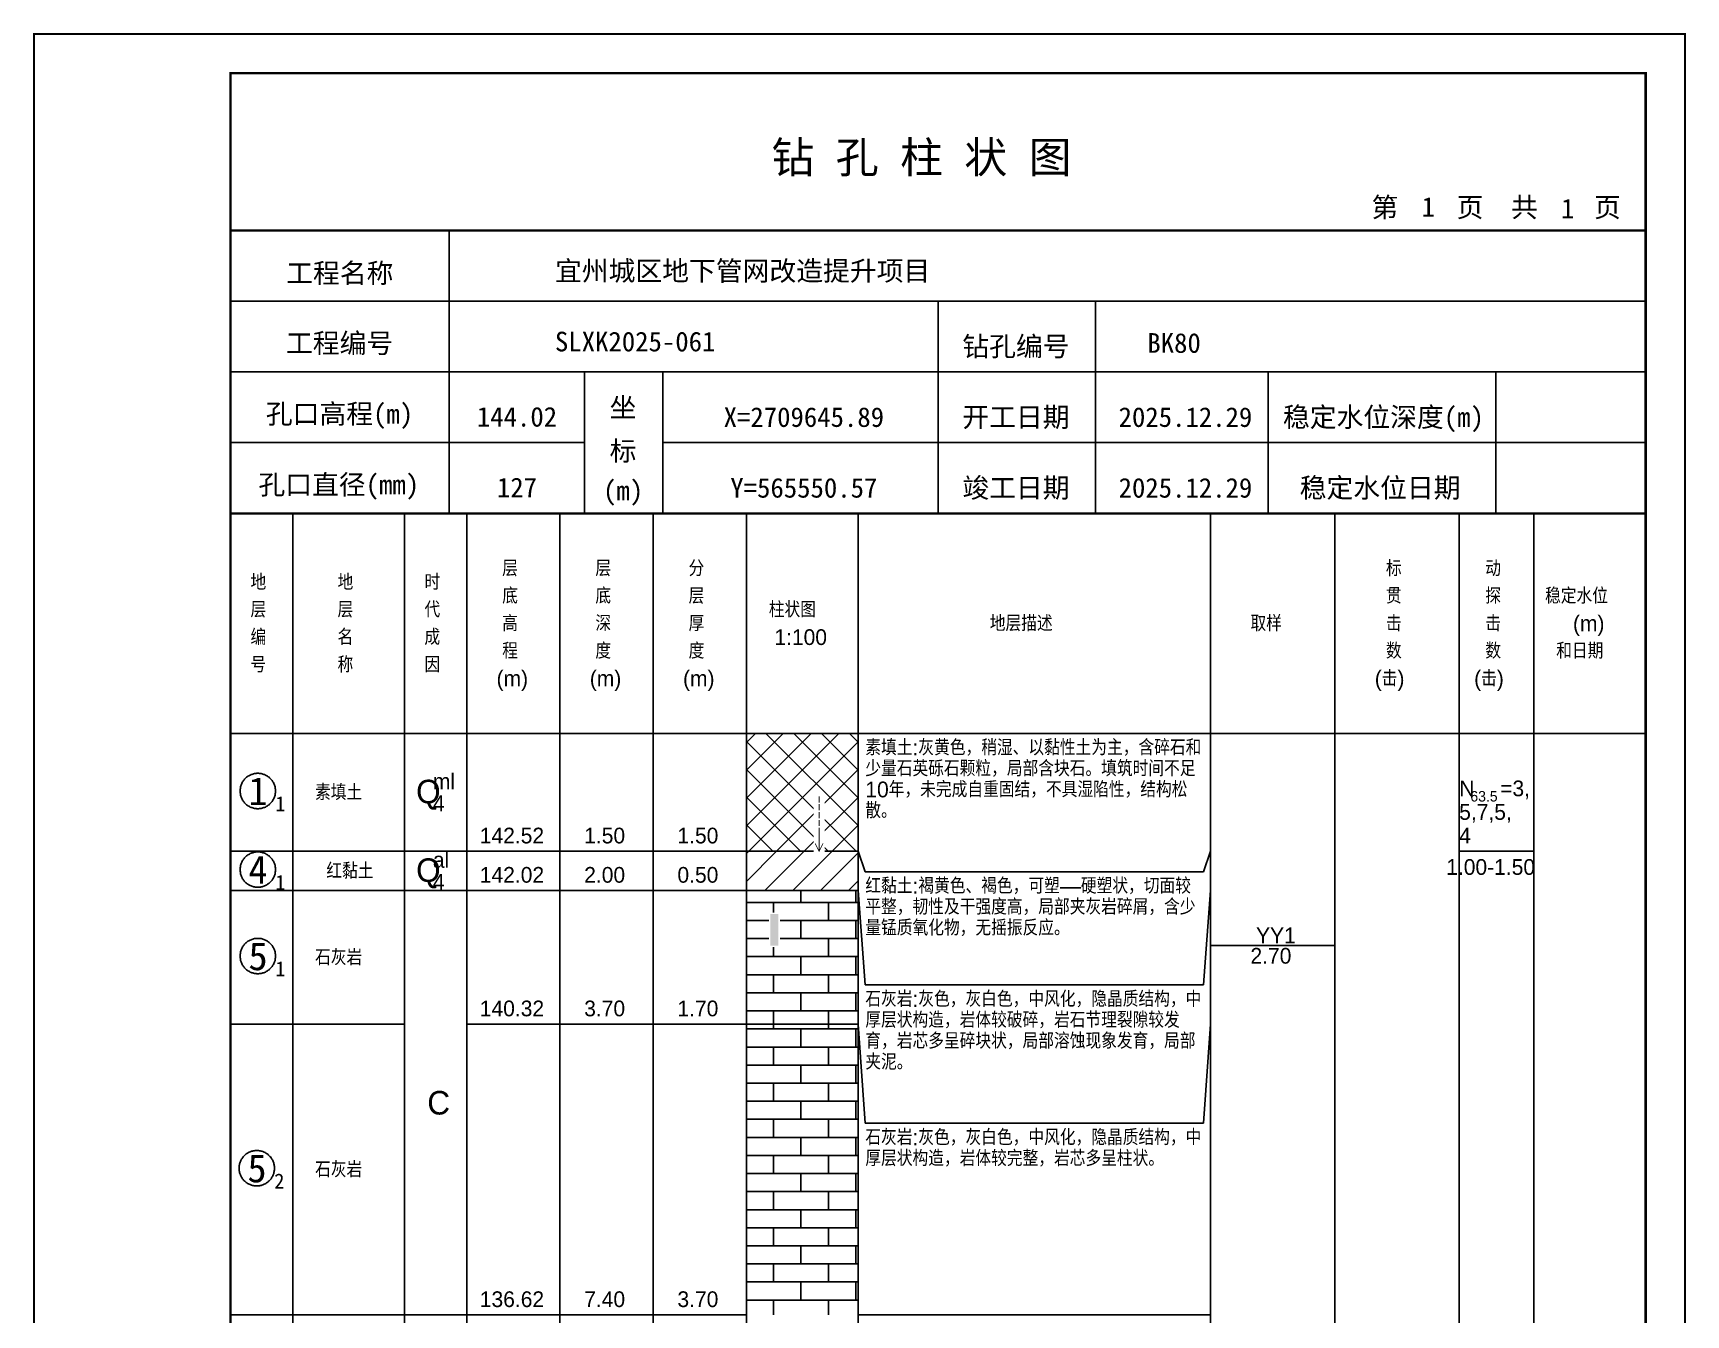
# Model space of a CAD drawing. Header units: millimetres. Extents: x 12489 to 89920, y 4630 to 4927.
# Drawn here: x 29869.3 to 30079.6, y 4763.7 to 4926.8 of the extents above; entities that cross this region are included whole.
import ezdxf
from ezdxf.enums import TextEntityAlignment as Align

# ---------------------------------------------------------------- set-up
doc = ezdxf.new("R2010")
doc.units = ezdxf.units.MM
doc.layers.add('ZZT_TC', color=7, linetype='Continuous')
doc.styles.add('成果图图块', font='', dxfattribs={"height": 2.5})
doc.styles.add('成果图模板', font='')
doc.styles.add('成果图模板标题', font='simhei.ttf')
doc.styles.add('成果图表体', font='Comfont.shx', dxfattribs={"height": 2, "bigfont": 'Hztxt12a.shx'})
doc.styles.get('成果图图块').set_extended_font_data('FangSong_GB2312')
doc.styles.get('成果图模板').set_extended_font_data('FangSong_GB2312')
pattern_1 = [(0, (0, 0), (0, 2.3), []), (90, (0, 0), (-3.5, 2.3), [2.3, -2.3])]

# ---------------------------------------------------------------- blocks, each defined once
blk = doc.blocks.new('DCBH-1-1-1100', base_point=(0.3, -0.11))
at = {"layer": 'ZZT_TC', "color": 7}
blk.add_polyline3d([(-0.19, 2.31, 0), (-0.3, 2.31, 0), (-0.41, 2.3, 0), (-0.52, 2.29, 0), (-0.63, 2.27, 0), (-0.73, 2.24, 0), (-0.84, 2.21, 0), (-0.95, 2.18, 0), (-1.05, 2.14, 0), (-1.15, 2.09, 0), (-1.25, 2.04, 0), (-1.35, 1.99, 0), (-1.44, 1.93, 0), (-1.53, 1.87, 0), (-1.62, 1.8, 0), (-1.7, 1.73, 0), (-1.78, 1.65, 0), (-1.86, 1.57, 0), (-1.93, 1.49, 0), (-2, 1.4, 0), (-2.06, 1.31, 0), (-2.12, 1.22, 0), (-2.17, 1.12, 0), (-2.22, 1.02, 0), (-2.27, 0.92, 0), (-2.31, 0.82, 0), (-2.34, 0.71, 0), (-2.37, 0.61, 0), (-2.4, 0.5, 0), (-2.41, 0.39, 0), (-2.43, 0.28, 0), (-2.44, 0.17, 0), (-2.44, 0.06, 0), (-2.44, -0.05, 0), (-2.43, -0.16, 0), (-2.41, -0.27, 0), (-2.4, -0.38, 0), (-2.37, -0.49, 0), (-2.34, -0.6, 0), (-2.31, -0.7, 0), (-2.27, -0.8, 0), (-2.22, -0.9, 0), (-2.17, -1, 0), (-2.12, -1.1, 0), (-2.06, -1.19, 0), (-2, -1.28, 0), (-1.93, -1.37, 0), (-1.86, -1.45, 0), (-1.78, -1.53, 0), (-1.7, -1.61, 0), (-1.62, -1.68, 0), (-1.53, -1.75, 0), (-1.44, -1.81, 0), (-1.35, -1.87, 0), (-1.25, -1.93, 0), (-1.15, -1.98, 0), (-1.05, -2.02, 0), (-0.95, -2.06, 0), (-0.84, -2.1, 0), (-0.73, -2.13, 0), (-0.63, -2.15, 0), (-0.52, -2.17, 0), (-0.41, -2.18, 0), (-0.3, -2.19, 0), (-0.19, -2.19, 0), (-0.08, -2.19, 0), (0.03, -2.18, 0), (0.14, -2.17, 0), (0.25, -2.15, 0), (0.36, -2.13, 0), (0.47, -2.1, 0), (0.57, -2.06, 0), (0.67, -2.02, 0), (0.77, -1.98, 0), (0.87, -1.93, 0), (0.97, -1.87, 0), (1.06, -1.81, 0), (1.15, -1.75, 0), (1.24, -1.68, 0), (1.32, -1.61, 0), (1.4, -1.53, 0), (1.48, -1.45, 0), (1.55, -1.37, 0), (1.62, -1.28, 0), (1.68, -1.19, 0), (1.74, -1.1, 0), (1.8, -1, 0), (1.85, -0.9, 0), (1.89, -0.8, 0), (1.93, -0.7, 0), (1.97, -0.6, 0), (2, -0.49, 0), (2.02, -0.38, 0), (2.04, -0.27, 0), (2.05, -0.16, 0), (2.06, -0.05, 0), (2.06, 0.06, 0), (2.06, 0.17, 0), (2.05, 0.28, 0), (2.04, 0.39, 0), (2.02, 0.5, 0), (2, 0.61, 0), (1.97, 0.71, 0), (1.93, 0.82, 0), (1.89, 0.92, 0), (1.85, 1.02, 0), (1.8, 1.12, 0), (1.74, 1.22, 0), (1.68, 1.31, 0), (1.62, 1.4, 0), (1.55, 1.49, 0), (1.48, 1.57, 0), (1.4, 1.65, 0), (1.32, 1.73, 0), (1.24, 1.8, 0), (1.15, 1.87, 0), (1.06, 1.93, 0), (0.97, 1.99, 0), (0.87, 2.04, 0), (0.77, 2.09, 0), (0.67, 2.14, 0), (0.57, 2.18, 0), (0.47, 2.21, 0), (0.36, 2.24, 0), (0.25, 2.27, 0), (0.14, 2.29, 0), (0.03, 2.3, 0), (-0.08, 2.31, 0), (-0.19, 2.31, 0)], dxfattribs=at)
at = {"style": '成果图图块'}
blk.add_text('1', height=3.57, dxfattribs=at).set_placement((-0.16, -1.74), align=Align.CENTER)
blk.add_text('1', height=1.91, dxfattribs=at).set_placement((2.03, -2.53))
blk = doc.blocks.new('DCBH-1-1-1101', base_point=(0.3, -0.11))
at = {"layer": 'ZZT_TC', "color": 7}
blk.add_polyline3d([(-0.19, 2.31, 0), (-0.3, 2.31, 0), (-0.41, 2.3, 0), (-0.52, 2.29, 0), (-0.63, 2.27, 0), (-0.73, 2.24, 0), (-0.84, 2.21, 0), (-0.95, 2.18, 0), (-1.05, 2.14, 0), (-1.15, 2.09, 0), (-1.25, 2.04, 0), (-1.35, 1.99, 0), (-1.44, 1.93, 0), (-1.53, 1.87, 0), (-1.62, 1.8, 0), (-1.7, 1.73, 0), (-1.78, 1.65, 0), (-1.86, 1.57, 0), (-1.93, 1.49, 0), (-2, 1.4, 0), (-2.06, 1.31, 0), (-2.12, 1.22, 0), (-2.17, 1.12, 0), (-2.22, 1.02, 0), (-2.27, 0.92, 0), (-2.31, 0.82, 0), (-2.34, 0.71, 0), (-2.37, 0.61, 0), (-2.4, 0.5, 0), (-2.41, 0.39, 0), (-2.43, 0.28, 0), (-2.44, 0.17, 0), (-2.44, 0.06, 0), (-2.44, -0.05, 0), (-2.43, -0.16, 0), (-2.41, -0.27, 0), (-2.4, -0.38, 0), (-2.37, -0.49, 0), (-2.34, -0.6, 0), (-2.31, -0.7, 0), (-2.27, -0.8, 0), (-2.22, -0.9, 0), (-2.17, -1, 0), (-2.12, -1.1, 0), (-2.06, -1.19, 0), (-2, -1.28, 0), (-1.93, -1.37, 0), (-1.86, -1.45, 0), (-1.78, -1.53, 0), (-1.7, -1.61, 0), (-1.62, -1.68, 0), (-1.53, -1.75, 0), (-1.44, -1.81, 0), (-1.35, -1.87, 0), (-1.25, -1.93, 0), (-1.15, -1.98, 0), (-1.05, -2.02, 0), (-0.95, -2.06, 0), (-0.84, -2.1, 0), (-0.73, -2.13, 0), (-0.63, -2.15, 0), (-0.52, -2.17, 0), (-0.41, -2.18, 0), (-0.3, -2.19, 0), (-0.19, -2.19, 0), (-0.08, -2.19, 0), (0.03, -2.18, 0), (0.14, -2.17, 0), (0.25, -2.15, 0), (0.36, -2.13, 0), (0.47, -2.1, 0), (0.57, -2.06, 0), (0.67, -2.02, 0), (0.77, -1.98, 0), (0.87, -1.93, 0), (0.97, -1.87, 0), (1.06, -1.81, 0), (1.15, -1.75, 0), (1.24, -1.68, 0), (1.32, -1.61, 0), (1.4, -1.53, 0), (1.48, -1.45, 0), (1.55, -1.37, 0), (1.62, -1.28, 0), (1.68, -1.19, 0), (1.74, -1.1, 0), (1.8, -1, 0), (1.85, -0.9, 0), (1.89, -0.8, 0), (1.93, -0.7, 0), (1.97, -0.6, 0), (2, -0.49, 0), (2.02, -0.38, 0), (2.04, -0.27, 0), (2.05, -0.16, 0), (2.06, -0.05, 0), (2.06, 0.06, 0), (2.06, 0.17, 0), (2.05, 0.28, 0), (2.04, 0.39, 0), (2.02, 0.5, 0), (2, 0.61, 0), (1.97, 0.71, 0), (1.93, 0.82, 0), (1.89, 0.92, 0), (1.85, 1.02, 0), (1.8, 1.12, 0), (1.74, 1.22, 0), (1.68, 1.31, 0), (1.62, 1.4, 0), (1.55, 1.49, 0), (1.48, 1.57, 0), (1.4, 1.65, 0), (1.32, 1.73, 0), (1.24, 1.8, 0), (1.15, 1.87, 0), (1.06, 1.93, 0), (0.97, 1.99, 0), (0.87, 2.04, 0), (0.77, 2.09, 0), (0.67, 2.14, 0), (0.57, 2.18, 0), (0.47, 2.21, 0), (0.36, 2.24, 0), (0.25, 2.27, 0), (0.14, 2.29, 0), (0.03, 2.3, 0), (-0.08, 2.31, 0), (-0.19, 2.31, 0)], dxfattribs=at)
at = {"style": '成果图图块'}
blk.add_text('4', height=3.57, dxfattribs=at).set_placement((-0.16, -1.74), align=Align.CENTER)
blk.add_text('1', height=1.91, dxfattribs=at).set_placement((2.03, -2.53))
blk = doc.blocks.new('DCBH-1-1-1102', base_point=(0.3, -0.11))
at = {"layer": 'ZZT_TC', "color": 7}
blk.add_polyline3d([(-0.19, 2.31, 0), (-0.3, 2.31, 0), (-0.41, 2.3, 0), (-0.52, 2.29, 0), (-0.63, 2.27, 0), (-0.73, 2.24, 0), (-0.84, 2.21, 0), (-0.95, 2.18, 0), (-1.05, 2.14, 0), (-1.15, 2.09, 0), (-1.25, 2.04, 0), (-1.35, 1.99, 0), (-1.44, 1.93, 0), (-1.53, 1.87, 0), (-1.62, 1.8, 0), (-1.7, 1.73, 0), (-1.78, 1.65, 0), (-1.86, 1.57, 0), (-1.93, 1.49, 0), (-2, 1.4, 0), (-2.06, 1.31, 0), (-2.12, 1.22, 0), (-2.17, 1.12, 0), (-2.22, 1.02, 0), (-2.27, 0.92, 0), (-2.31, 0.82, 0), (-2.34, 0.71, 0), (-2.37, 0.61, 0), (-2.4, 0.5, 0), (-2.41, 0.39, 0), (-2.43, 0.28, 0), (-2.44, 0.17, 0), (-2.44, 0.06, 0), (-2.44, -0.05, 0), (-2.43, -0.16, 0), (-2.41, -0.27, 0), (-2.4, -0.38, 0), (-2.37, -0.49, 0), (-2.34, -0.6, 0), (-2.31, -0.7, 0), (-2.27, -0.8, 0), (-2.22, -0.9, 0), (-2.17, -1, 0), (-2.12, -1.1, 0), (-2.06, -1.19, 0), (-2, -1.28, 0), (-1.93, -1.37, 0), (-1.86, -1.45, 0), (-1.78, -1.53, 0), (-1.7, -1.61, 0), (-1.62, -1.68, 0), (-1.53, -1.75, 0), (-1.44, -1.81, 0), (-1.35, -1.87, 0), (-1.25, -1.93, 0), (-1.15, -1.98, 0), (-1.05, -2.02, 0), (-0.95, -2.06, 0), (-0.84, -2.1, 0), (-0.73, -2.13, 0), (-0.63, -2.15, 0), (-0.52, -2.17, 0), (-0.41, -2.18, 0), (-0.3, -2.19, 0), (-0.19, -2.19, 0), (-0.08, -2.19, 0), (0.03, -2.18, 0), (0.14, -2.17, 0), (0.25, -2.15, 0), (0.36, -2.13, 0), (0.47, -2.1, 0), (0.57, -2.06, 0), (0.67, -2.02, 0), (0.77, -1.98, 0), (0.87, -1.93, 0), (0.97, -1.87, 0), (1.06, -1.81, 0), (1.15, -1.75, 0), (1.24, -1.68, 0), (1.32, -1.61, 0), (1.4, -1.53, 0), (1.48, -1.45, 0), (1.55, -1.37, 0), (1.62, -1.28, 0), (1.68, -1.19, 0), (1.74, -1.1, 0), (1.8, -1, 0), (1.85, -0.9, 0), (1.89, -0.8, 0), (1.93, -0.7, 0), (1.97, -0.6, 0), (2, -0.49, 0), (2.02, -0.38, 0), (2.04, -0.27, 0), (2.05, -0.16, 0), (2.06, -0.05, 0), (2.06, 0.06, 0), (2.06, 0.17, 0), (2.05, 0.28, 0), (2.04, 0.39, 0), (2.02, 0.5, 0), (2, 0.61, 0), (1.97, 0.71, 0), (1.93, 0.82, 0), (1.89, 0.92, 0), (1.85, 1.02, 0), (1.8, 1.12, 0), (1.74, 1.22, 0), (1.68, 1.31, 0), (1.62, 1.4, 0), (1.55, 1.49, 0), (1.48, 1.57, 0), (1.4, 1.65, 0), (1.32, 1.73, 0), (1.24, 1.8, 0), (1.15, 1.87, 0), (1.06, 1.93, 0), (0.97, 1.99, 0), (0.87, 2.04, 0), (0.77, 2.09, 0), (0.67, 2.14, 0), (0.57, 2.18, 0), (0.47, 2.21, 0), (0.36, 2.24, 0), (0.25, 2.27, 0), (0.14, 2.29, 0), (0.03, 2.3, 0), (-0.08, 2.31, 0), (-0.19, 2.31, 0)], dxfattribs=at)
at = {"style": '成果图图块'}
blk.add_text('5', height=3.57, dxfattribs=at).set_placement((-0.16, -1.74), align=Align.CENTER)
blk.add_text('1', height=1.91, dxfattribs=at).set_placement((2.03, -2.53))
blk = doc.blocks.new('DCBH-1-1-1103', base_point=(0.43, -0.11))
at = {"layer": 'ZZT_TC', "color": 7}
blk.add_polyline3d([(-0.19, 2.31, 0), (-0.3, 2.31, 0), (-0.41, 2.3, 0), (-0.52, 2.29, 0), (-0.63, 2.27, 0), (-0.73, 2.24, 0), (-0.84, 2.21, 0), (-0.95, 2.18, 0), (-1.05, 2.14, 0), (-1.15, 2.09, 0), (-1.25, 2.04, 0), (-1.35, 1.99, 0), (-1.44, 1.93, 0), (-1.53, 1.87, 0), (-1.62, 1.8, 0), (-1.7, 1.73, 0), (-1.78, 1.65, 0), (-1.86, 1.57, 0), (-1.93, 1.49, 0), (-2, 1.4, 0), (-2.06, 1.31, 0), (-2.12, 1.22, 0), (-2.17, 1.12, 0), (-2.22, 1.02, 0), (-2.27, 0.92, 0), (-2.31, 0.82, 0), (-2.34, 0.71, 0), (-2.37, 0.61, 0), (-2.4, 0.5, 0), (-2.41, 0.39, 0), (-2.43, 0.28, 0), (-2.44, 0.17, 0), (-2.44, 0.06, 0), (-2.44, -0.05, 0), (-2.43, -0.16, 0), (-2.41, -0.27, 0), (-2.4, -0.38, 0), (-2.37, -0.49, 0), (-2.34, -0.6, 0), (-2.31, -0.7, 0), (-2.27, -0.8, 0), (-2.22, -0.9, 0), (-2.17, -1, 0), (-2.12, -1.1, 0), (-2.06, -1.19, 0), (-2, -1.28, 0), (-1.93, -1.37, 0), (-1.86, -1.45, 0), (-1.78, -1.53, 0), (-1.7, -1.61, 0), (-1.62, -1.68, 0), (-1.53, -1.75, 0), (-1.44, -1.81, 0), (-1.35, -1.87, 0), (-1.25, -1.93, 0), (-1.15, -1.98, 0), (-1.05, -2.02, 0), (-0.95, -2.06, 0), (-0.84, -2.1, 0), (-0.73, -2.13, 0), (-0.63, -2.15, 0), (-0.52, -2.17, 0), (-0.41, -2.18, 0), (-0.3, -2.19, 0), (-0.19, -2.19, 0), (-0.08, -2.19, 0), (0.03, -2.18, 0), (0.14, -2.17, 0), (0.25, -2.15, 0), (0.36, -2.13, 0), (0.47, -2.1, 0), (0.57, -2.06, 0), (0.67, -2.02, 0), (0.77, -1.98, 0), (0.87, -1.93, 0), (0.97, -1.87, 0), (1.06, -1.81, 0), (1.15, -1.75, 0), (1.24, -1.68, 0), (1.32, -1.61, 0), (1.4, -1.53, 0), (1.48, -1.45, 0), (1.55, -1.37, 0), (1.62, -1.28, 0), (1.68, -1.19, 0), (1.74, -1.1, 0), (1.8, -1, 0), (1.85, -0.9, 0), (1.89, -0.8, 0), (1.93, -0.7, 0), (1.97, -0.6, 0), (2, -0.49, 0), (2.02, -0.38, 0), (2.04, -0.27, 0), (2.05, -0.16, 0), (2.06, -0.05, 0), (2.06, 0.06, 0), (2.06, 0.17, 0), (2.05, 0.28, 0), (2.04, 0.39, 0), (2.02, 0.5, 0), (2, 0.61, 0), (1.97, 0.71, 0), (1.93, 0.82, 0), (1.89, 0.92, 0), (1.85, 1.02, 0), (1.8, 1.12, 0), (1.74, 1.22, 0), (1.68, 1.31, 0), (1.62, 1.4, 0), (1.55, 1.49, 0), (1.48, 1.57, 0), (1.4, 1.65, 0), (1.32, 1.73, 0), (1.24, 1.8, 0), (1.15, 1.87, 0), (1.06, 1.93, 0), (0.97, 1.99, 0), (0.87, 2.04, 0), (0.77, 2.09, 0), (0.67, 2.14, 0), (0.57, 2.18, 0), (0.47, 2.21, 0), (0.36, 2.24, 0), (0.25, 2.27, 0), (0.14, 2.29, 0), (0.03, 2.3, 0), (-0.08, 2.31, 0), (-0.19, 2.31, 0)], dxfattribs=at)
at = {"style": '成果图图块'}
blk.add_text('5', height=3.57, dxfattribs=at).set_placement((-0.16, -1.74), align=Align.CENTER)
blk.add_text('2', height=1.91, dxfattribs=at).set_placement((2.03, -2.53))
blk = doc.blocks.new('gkqy3.dwg', base_point=(0, -2))
blk.add_wipeout([(-0.7, -2.2), (0.7, -2.2), (0.7, 2.2), (-0.7, 2.2)])
at = {"color": 7}
blk.add_solid([(-0.5, -2), (0.5, -2), (-0.5, 2), (0.5, 2)], dxfattribs=at)
blk = doc.blocks.new('zztGLdt.dwg', base_point=(0.5, 0))
blk.add_wipeout([(-0.2, -0.2), (1.2, -0.2), (1.2, 3.2), (-0.2, 3.2)])
at = {"color": 7, "const_width": 0.1}
for points in [[(0.5, 3), (0.5, 0)], [(0, 1), (0.5, 0), (1, 1)]]:
    blk.add_lwpolyline(points, dxfattribs=at)
blk = doc.blocks.new('钻孔柱状图路桥昇龙制图梁世成校核莫家里.dwg80', base_point=(25, 236))
for p, q in [((52.82, 236), (52.82, 272)), ((25, 263), (205, 263)), ((115, 236), (115, 263)), ((135, 236), (135, 263)), ((25, 254), (205, 254)), ((70, 236), (70, 254)), ((80, 236), (80, 254)), ((157, 236), (157, 254)), ((185.95, 236), (185.95, 254)), ((25, 245), (70, 245)), ((80, 245), (205, 245))]:
    blk.add_line(p, q)
for points, const_width in [([(0, 0), (210, 0), (210, 297), (0, 297)], 0.25), ([(25, 5), (205, 5), (205, 292), (25, 292)], 0.3)]:
    blk.add_lwpolyline(points, close=True, dxfattribs=dict(const_width=const_width))
at = {"const_width": 0.3}
for points in [[(25, 272), (205, 272)], [(25, 236), (205, 236)]]:
    blk.add_lwpolyline(points, dxfattribs=at)
for s, height, style, p in [('钻 孔 柱 状 图', 4, '成果图模板标题', (93.8, 279.31)), ('第', 2.5, '成果图模板', (170.12, 273.7)), ('页', 2.5, '成果图模板', (180.96, 273.7)), ('共', 2.5, '成果图模板', (187.88, 273.7)), ('页', 2.5, '成果图模板', (198.44, 273.7)), ('工程名称', 2.5, '成果图模板', (32.07, 265.32)), ('宜州城区地下管网改造提升项目', 2.5, '成果图模板', (66.26, 265.61)), ('工程编号', 2.5, '成果图模板', (32.05, 256.41)), ('SLXK2025-061', 2.5, '成果图模板', (66.26, 256.61)), ('钻孔编号', 2.5, '成果图模板', (118.08, 256)), ('BK80', 2.5, '成果图模板', (141.61, 256.43)), ('孔口高程(m)', 2.5, '成果图模板', (29.48, 247.41)), ('坐', 2.5, '成果图模板', (73.21, 248.24)), ('开工日期', 2.5, '成果图模板', (118.08, 247)), ('稳定水位深度(m)', 2.5, '成果图模板', (158.86, 247)), ('标', 2.5, '成果图模板', (73.21, 242.7)), ('孔口直径(mm)', 2.5, '成果图模板', (28.54, 238.41)), ('(m) ', 2.5, '成果图模板', (72.38, 237.65)), ('竣工日期', 2.5, '成果图模板', (118.08, 238)), ('稳定水位日期', 2.5, '成果图模板', (160.99, 238))]:
    blk.add_text(s, height=height, dxfattribs=dict(style=style)).set_placement(p)
at = {"style": '成果图模板'}
for s, p in [('1', (177.35, 273.74)), ('1', (195.08, 273.53)), ('144.02', (61.43, 247.04)), ('X=2709645.89', (97.92, 247)), ('2025.12.29', (146.46, 247)), ('127', (61.43, 238.04)), ('Y=565550.57', (97.92, 238)), ('2025.12.29', (146.46, 238))]:
    blk.add_text(s, height=2.5, dxfattribs=at).set_placement(p, align=Align.CENTER)

msp = doc.modelspace()

# ---------------------------------------------------------------- hatches: boundary and pattern name
at = {"linetype": 'Continuous'}
h = msp.add_hatch(dxfattribs=at)
h.set_pattern_fill('GKSTT', scale=0.5, style=0, pattern_type=2)
h.set_pattern_definition([(45, (0, 0), (-1.76776695, 1.76776695), []), (135, (0, 0), (-1.76776695, -1.76776695), [])])
h.paths.add_polyline_path([(29960.06, 4822.71), (29974.29, 4822.71), (29974.29, 4837.71), (29960.06, 4837.71)])
h = msp.add_hatch(dxfattribs=at)
h.set_pattern_fill('GKNXT', scale=0.5, style=0, pattern_type=2)
h.set_pattern_definition([(45, (0, 0), (-1.76776695, 1.76776695), [])])
h.paths.add_polyline_path([(29960.06, 4817.71), (29974.29, 4817.71), (29974.29, 4822.71), (29960.06, 4822.71)])
h = msp.add_hatch(dxfattribs=at)
h.set_pattern_fill('GKSHY', scale=0.5, style=0, pattern_type=2)
h.set_pattern_definition(pattern_1)
h.paths.add_polyline_path([(29960.06, 4800.71), (29974.29, 4800.71), (29974.29, 4817.71), (29960.06, 4817.71)])
h = msp.add_hatch(dxfattribs=at)
h.set_pattern_fill('GKSHY', scale=0.5, style=0, pattern_type=2)
h.set_pattern_definition(pattern_1)
h.paths.add_polyline_path([(29960.06, 4763.71), (29974.29, 4763.71), (29974.29, 4800.71), (29960.06, 4800.71)])

# ---------------------------------------------------------------- linework, layer by layer
at = {"color": 0}
for p, q in [((29894.45, 4837.71), (29902.35, 4837.71)), ((29894.45, 4822.71), (29894.45, 4837.71)), ((29902.35, 4822.71), (29902.35, 4837.71)), ((29894.45, 4822.71), (29902.35, 4822.71)), ((29894.45, 4822.71), (29902.35, 4822.71)), ((29894.45, 4817.71), (29894.45, 4822.71)), ((29902.35, 4817.71), (29902.35, 4822.71)), ((29894.45, 4817.71), (29902.35, 4817.71)), ((29894.45, 4817.71), (29902.35, 4817.71)), ((29894.45, 4800.71), (29894.45, 4817.71)), ((29902.35, 4800.71), (29902.35, 4817.71)), ((29894.45, 4800.71), (29902.35, 4800.71)), ((29894.45, 4800.71), (29902.35, 4800.71)), ((29894.45, 4763.71), (29894.45, 4800.71)), ((29902.35, 4763.71), (29902.35, 4800.71)), ((29894.45, 4763.71), (29902.35, 4763.71))]:
    msp.add_line(p, q, dxfattribs=at)
for points in [[(29894.45, 4865.71), (29902.35, 4865.71)], [(29894.45, 4837.71), (29894.45, 4865.71)], [(29902.35, 4837.71), (29902.35, 4865.71)], [(29902.35, 4865.71), (29916.58, 4865.71)], [(29902.35, 4837.71), (29902.35, 4865.71)], [(29916.58, 4837.71), (29916.58, 4865.71)], [(29916.58, 4865.71), (29924.49, 4865.71)], [(29916.58, 4837.71), (29916.58, 4865.71)], [(29924.49, 4837.71), (29924.49, 4865.71)], [(29924.49, 4865.71), (29936.35, 4865.71)], [(29924.49, 4837.71), (29924.49, 4865.71)], [(29936.35, 4837.71), (29936.35, 4865.71)], [(29936.35, 4865.71), (29948.2, 4865.71)], [(29936.35, 4837.71), (29936.35, 4865.71)], [(29948.2, 4837.71), (29948.2, 4865.71)], [(29948.2, 4865.71), (29960.06, 4865.71)], [(29948.2, 4837.71), (29948.2, 4865.71)], [(29960.06, 4837.71), (29960.06, 4865.71)], [(29960.06, 4865.71), (29974.29, 4865.71)], [(29960.06, 4837.71), (29960.06, 4865.71)], [(29974.29, 4837.71), (29974.29, 4865.71)], [(29974.29, 4865.71), (30019.11, 4865.71)], [(29974.29, 4837.71), (29974.29, 4865.71)], [(30019.11, 4837.71), (30019.11, 4865.71)], [(30019.11, 4865.71), (30034.92, 4865.71)], [(30019.11, 4837.71), (30019.11, 4865.71)], [(30034.92, 4837.71), (30034.92, 4865.71)], [(30034.92, 4865.71), (30050.73, 4865.71)], [(30034.92, 4837.71), (30034.92, 4865.71)], [(30050.73, 4837.71), (30050.73, 4865.71)], [(30050.73, 4865.71), (30060.22, 4865.71)], [(30050.73, 4837.71), (30050.73, 4865.71)], [(30060.22, 4837.71), (30060.22, 4865.71)], [(30060.22, 4865.71), (30074.45, 4865.71)], [(30060.22, 4837.71), (30060.22, 4865.71)], [(30074.45, 4837.71), (30074.45, 4865.71)], [(29894.45, 4837.71), (29902.35, 4837.71)], [(29894.45, 4643.71), (29894.45, 4837.71)], [(29894.45, 4837.71), (29902.35, 4837.71)], [(29902.35, 4643.71), (29902.35, 4837.71)], [(29902.35, 4837.71), (29916.58, 4837.71)], [(29902.35, 4643.71), (29902.35, 4837.71)], [(29902.35, 4837.71), (29916.58, 4837.71)], [(29902.35, 4837.71), (29916.58, 4837.71)], [(29902.35, 4822.71), (29902.35, 4837.71)], [(29916.58, 4643.71), (29916.58, 4837.71)], [(29916.58, 4822.71), (29916.58, 4837.71)], [(29916.58, 4837.71), (29924.49, 4837.71)], [(29916.58, 4643.71), (29916.58, 4837.71)], [(29916.58, 4837.71), (29924.49, 4837.71)], [(29916.58, 4837.71), (29924.49, 4837.71)], [(29916.58, 4822.71), (29916.58, 4837.71)], [(29924.49, 4643.71), (29924.49, 4837.71)], [(29924.49, 4822.71), (29924.49, 4837.71)], [(29924.49, 4837.71), (29936.35, 4837.71)], [(29924.49, 4643.71), (29924.49, 4837.71)], [(29924.49, 4837.71), (29936.35, 4837.71)], [(29924.49, 4837.71), (29936.35, 4837.71)], [(29924.49, 4822.71), (29924.49, 4837.71)], [(29936.35, 4643.71), (29936.35, 4837.71)], [(29936.35, 4822.71), (29936.35, 4837.71)], [(29936.35, 4837.71), (29948.2, 4837.71)], [(29936.35, 4643.71), (29936.35, 4837.71)], [(29936.35, 4837.71), (29948.2, 4837.71)], [(29936.35, 4837.71), (29948.2, 4837.71)], [(29936.35, 4822.71), (29936.35, 4837.71)], [(29948.2, 4643.71), (29948.2, 4837.71)], [(29948.2, 4822.71), (29948.2, 4837.71)], [(29948.2, 4837.71), (29960.06, 4837.71)], [(29948.2, 4643.71), (29948.2, 4837.71)], [(29948.2, 4837.71), (29960.06, 4837.71)], [(29948.2, 4837.71), (29960.06, 4837.71)], [(29948.2, 4822.71), (29948.2, 4837.71)], [(29960.06, 4643.71), (29960.06, 4837.71)], [(29960.06, 4822.71), (29960.06, 4837.71)], [(29960.06, 4837.71), (29974.29, 4837.71)], [(29960.06, 4643.71), (29960.06, 4837.71)], [(29960.06, 4837.71), (29974.29, 4837.71)], [(29974.29, 4643.71), (29974.29, 4837.71)], [(29974.29, 4837.71), (30019.11, 4837.71)], [(29974.29, 4643.71), (29974.29, 4837.71)], [(29974.29, 4837.71), (30019.11, 4837.71)], [(29974.29, 4822.71), (29974.29, 4837.71)], [(30019.11, 4643.71), (30019.11, 4837.71)], [(30019.11, 4822.71), (30019.11, 4837.71)], [(30019.11, 4837.71), (30034.92, 4837.71)], [(30019.11, 4643.71), (30019.11, 4837.71)], [(30019.11, 4837.71), (30034.92, 4837.71)], [(30034.92, 4643.71), (30034.92, 4837.71)], [(30034.92, 4837.71), (30050.73, 4837.71)], [(30034.92, 4643.71), (30034.92, 4837.71)], [(30034.92, 4837.71), (30050.73, 4837.71)], [(30050.73, 4643.71), (30050.73, 4837.71)], [(30050.73, 4837.71), (30060.22, 4837.71)], [(30050.73, 4643.71), (30050.73, 4837.71)], [(30050.73, 4837.71), (30060.22, 4837.71)], [(30050.73, 4837.71), (30060.22, 4837.71)], [(30050.73, 4822.71), (30050.73, 4837.71)], [(30060.22, 4643.71), (30060.22, 4837.71)], [(30060.22, 4822.71), (30060.22, 4837.71)], [(30060.22, 4837.71), (30074.45, 4837.71)], [(30060.22, 4643.71), (30060.22, 4837.71)], [(30060.22, 4837.71), (30074.45, 4837.71)], [(30074.45, 4643.71), (30074.45, 4837.71)], [(29902.35, 4822.71), (29916.58, 4822.71)], [(29902.35, 4822.71), (29916.58, 4822.71)], [(29902.35, 4817.71), (29902.35, 4822.71)], [(29916.58, 4817.71), (29916.58, 4822.71)], [(29916.58, 4822.71), (29924.49, 4822.71)], [(29916.58, 4822.71), (29924.49, 4822.71)], [(29916.58, 4817.71), (29916.58, 4822.71)], [(29924.49, 4817.71), (29924.49, 4822.71)], [(29924.49, 4822.71), (29936.35, 4822.71)], [(29924.49, 4822.71), (29936.35, 4822.71)], [(29924.49, 4817.71), (29924.49, 4822.71)], [(29936.35, 4817.71), (29936.35, 4822.71)], [(29936.35, 4822.71), (29948.2, 4822.71)], [(29936.35, 4822.71), (29948.2, 4822.71)], [(29936.35, 4817.71), (29936.35, 4822.71)], [(29948.2, 4817.71), (29948.2, 4822.71)], [(29948.2, 4822.71), (29960.06, 4822.71)], [(29948.2, 4822.71), (29960.06, 4822.71)], [(29948.2, 4817.71), (29948.2, 4822.71)], [(29960.06, 4817.71), (29960.06, 4822.71)], [(29974.29, 4822.71), (29975.19, 4820.11)], [(29974.29, 4817.71), (29974.29, 4822.71)], [(30018.22, 4820.11), (30019.11, 4822.71)], [(30019.11, 4817.71), (30019.11, 4822.71)], [(30050.73, 4822.71), (30060.22, 4822.71)], [(29975.19, 4820.11), (30018.22, 4820.11)], [(29902.35, 4817.71), (29916.58, 4817.71)], [(29902.35, 4817.71), (29916.58, 4817.71)], [(29902.35, 4800.71), (29902.35, 4817.71)], [(29916.58, 4800.71), (29916.58, 4817.71)], [(29916.58, 4817.71), (29924.49, 4817.71)], [(29916.58, 4817.71), (29924.49, 4817.71)], [(29916.58, 4763.71), (29916.58, 4817.71)], [(29924.49, 4763.71), (29924.49, 4817.71)], [(29924.49, 4817.71), (29936.35, 4817.71)], [(29924.49, 4817.71), (29936.35, 4817.71)], [(29924.49, 4800.71), (29924.49, 4817.71)], [(29936.35, 4800.71), (29936.35, 4817.71)], [(29936.35, 4817.71), (29948.2, 4817.71)], [(29936.35, 4817.71), (29948.2, 4817.71)], [(29936.35, 4800.71), (29936.35, 4817.71)], [(29948.2, 4800.71), (29948.2, 4817.71)], [(29948.2, 4817.71), (29960.06, 4817.71)], [(29948.2, 4817.71), (29960.06, 4817.71)], [(29948.2, 4800.71), (29948.2, 4817.71)], [(29960.06, 4800.71), (29960.06, 4817.71)], [(29974.29, 4817.71), (29975.19, 4805.71)], [(29974.29, 4800.71), (29974.29, 4817.71)], [(30018.22, 4805.71), (30019.11, 4817.71)], [(30019.11, 4800.71), (30019.11, 4817.71)], [(30019.11, 4810.71), (30034.92, 4810.71)], [(29975.19, 4805.71), (30018.22, 4805.71)], [(29902.35, 4800.71), (29916.58, 4800.71)], [(29902.35, 4800.71), (29916.58, 4800.71)], [(29902.35, 4763.71), (29902.35, 4800.71)], [(29916.58, 4763.71), (29916.58, 4800.71)], [(29924.49, 4800.71), (29936.35, 4800.71)], [(29924.49, 4800.71), (29936.35, 4800.71)], [(29924.49, 4763.71), (29924.49, 4800.71)], [(29936.35, 4763.71), (29936.35, 4800.71)], [(29936.35, 4800.71), (29948.2, 4800.71)], [(29936.35, 4800.71), (29948.2, 4800.71)], [(29936.35, 4763.71), (29936.35, 4800.71)], [(29948.2, 4763.71), (29948.2, 4800.71)], [(29948.2, 4800.71), (29960.06, 4800.71)], [(29948.2, 4800.71), (29960.06, 4800.71)], [(29948.2, 4763.71), (29948.2, 4800.71)], [(29960.06, 4763.71), (29960.06, 4800.71)], [(29974.29, 4800.71), (29975.19, 4788.11)], [(29974.29, 4763.71), (29974.29, 4800.71)], [(30018.22, 4788.11), (30019.11, 4800.71)], [(30019.11, 4763.71), (30019.11, 4800.71)], [(29975.19, 4788.11), (30018.22, 4788.11)], [(29902.35, 4763.71), (29916.58, 4763.71)], [(29916.58, 4763.71), (29924.49, 4763.71)], [(29924.49, 4763.71), (29936.35, 4763.71)], [(29936.35, 4763.71), (29948.2, 4763.71)], [(29948.2, 4763.71), (29960.06, 4763.71)], [(29974.29, 4763.71), (30019.11, 4763.71)]]:
    msp.add_lwpolyline(points, dxfattribs=at)
at = {"color": 7, "flags": 128}
for points in [[(29960.06, 4822.71), (29974.29, 4822.71)], [(29960.06, 4817.71), (29974.29, 4817.71)], [(29960.06, 4800.71), (29974.29, 4800.71)]]:
    msp.add_lwpolyline(points, dxfattribs=at)

# ---------------------------------------------------------------- block references
for name, p in [('DCBH-1-1-1100', (29898.4, 4830.21)), ('DCBH-1-1-1101', (29898.4, 4820.21)), ('DCBH-1-1-1102', (29898.4, 4809.21)), ('DCBH-1-1-1103', (29898.4, 4782.21))]:
    msp.add_blockref(name, p)

# ---------------------------------------------------------------- texts
at = {"color": 0, "style": '成果图表体'}
for s, height, p in [('层', 2, (29929, 4857.71)), ('层', 2, (29940.85, 4857.71)), ('分', 2, (29952.71, 4857.71)), ('标', 2, (30041.41, 4857.71)), ('动', 2, (30054.05, 4857.71)), ('地', 2, (29896.98, 4855.96)), ('地', 2, (29908.05, 4855.96)), ('时', 2, (29919.11, 4855.96)), ('底', 2, (29929, 4854.21)), ('底', 2, (29940.85, 4854.21)), ('层', 2, (29952.71, 4854.21)), ('贯', 2, (30041.41, 4854.21)), ('探', 2, (30054.05, 4854.21)), ('稳定水位', 2, (30061.65, 4854.21)), ('层', 2, (29896.98, 4852.46)), ('层', 2, (29908.05, 4852.46)), ('代', 2, (29919.11, 4852.46)), ('高', 2, (29929, 4850.71)), ('深', 2, (29940.85, 4850.71)), ('厚', 2, (29952.71, 4850.71)), ('柱状图', 2, (29962.91, 4852.46)), ('地层描述', 2, (29991.02, 4850.71)), ('取样', 2, (30024.18, 4850.71)), ('击', 2, (30041.41, 4850.71)), ('击', 2, (30054.05, 4850.71)), ('(m)', 2, (30065.2, 4850.71)), ('编', 2, (29896.98, 4848.96)), ('名', 2, (29908.05, 4848.96)), ('成', 2, (29919.11, 4848.96)), ('1:100', 2, (29963.62, 4848.96)), ('程', 2, (29929, 4847.21)), ('度', 2, (29940.85, 4847.21)), ('度', 2, (29952.71, 4847.21)), ('数', 2, (30041.41, 4847.21)), ('数', 2, (30054.05, 4847.21)), ('和日期', 2, (30063.07, 4847.21)), ('号', 2, (29896.98, 4845.46)), ('称', 2, (29908.05, 4845.46)), ('因', 2, (29919.11, 4845.46)), ('(m)', 2, (29928.28, 4843.71)), ('(m)', 2, (29940.14, 4843.71)), ('(m)', 2, (29952, 4843.71)), ('(击)', 2, (30039.99, 4843.71)), ('(击)', 2, (30052.63, 4843.71)), ('Q', 3, (29918.05, 4828.81)), ('ml', 2, (29920.18, 4830.61)), ('N', 2, (30050.73, 4829.71)), ('=3,', 2, (30055.94, 4829.71)), ('素填土', 2, (29905.2, 4829.21)), ('4', 2, (29920.18, 4827.81)), ('63.5', 1.333, (30052.15, 4829.04)), ('5,7,5,', 2, (30050.73, 4826.71)), ('142.52', 2, (29926.15, 4823.71)), ('1.50', 2, (29939.43, 4823.71)), ('1.50', 2, (29951.29, 4823.71)), ('4', 2, (30050.73, 4823.71)), ('红黏土', 2, (29906.63, 4819.21)), ('Q', 3, (29918.05, 4818.81)), ('al', 2, (29920.18, 4820.61)), ('1.00-1.50', 2, (30049.08, 4819.71)), ('4', 2, (29920.18, 4817.81)), ('142.02', 2, (29926.15, 4818.71)), ('2.00', 2, (29939.43, 4818.71)), ('0.50', 2, (29951.29, 4818.71)), ('YY1', 2, (30024.89, 4811.01)), ('石灰岩', 2, (29905.2, 4808.21)), ('2.70', 2, (30024.18, 4808.41)), ('140.32', 2, (29926.15, 4801.71)), ('3.70', 2, (29939.43, 4801.71)), ('1.70', 2, (29951.29, 4801.71)), ('C', 3, (29919.47, 4789.21)), ('石灰岩', 2, (29905.2, 4781.21)), ('136.62', 2, (29926.15, 4764.71)), ('7.40', 2, (29939.43, 4764.71)), ('3.70', 2, (29951.29, 4764.71))]:
    msp.add_text(s, height=height, dxfattribs=at).set_placement(p)
at = {"color": 0, "char_height": 2, "width": 43.0292, "attachment_point": 1, "line_spacing_factor": 0.8, "style": '成果图表体'}
for s, insert in [('素填土:灰黄色，稍湿、以黏性土为主，含碎石和少量石英砾石颗粒，局部含块石。填筑时间不足10年，未完成自重固结，不具湿陷性，结构松散。', (29975.19, 4836.91)), ('红黏土:褐黄色、褐色，可塑—硬塑状，切面较平整，韧性及干强度高，局部夹灰岩碎屑，含少量锰质氧化物，无摇振反应。', (29975.19, 4819.31)), ('石灰岩:灰色，灰白色，中风化，隐晶质结构，中厚层状构造，岩体较破碎，岩石节理裂隙较发育，岩芯多呈碎块状，局部溶蚀现象发育，局部夹泥。', (29975.19, 4804.91)), ('石灰岩:灰色，灰白色，中风化，隐晶质结构，中厚层状构造，岩体较完整，岩芯多呈柱状。', (29975.19, 4787.31))]:
    msp.add_mtext(s, dxfattribs=dict(at, insert=insert))

# ---------------------------------------------------------------- next in the draw order: block references
for name, p in [('zztGLdt.dwg', (29969.31, 4826.71)), ('gkqy3.dwg', (29963.62, 4810.71))]:
    msp.add_blockref(name, p)

# ---------------------------------------------------------------- next in the draw order: block references
msp.add_blockref('zztGLdt.dwg', (29969.31, 4825.71))

# ---------------------------------------------------------------- next in the draw order: block references
msp.add_blockref('zztGLdt.dwg', (29969.31, 4824.71))

# ---------------------------------------------------------------- next in the draw order: block references
msp.add_blockref('zztGLdt.dwg', (29969.31, 4823.71))

# ---------------------------------------------------------------- next in the draw order: block references
msp.add_blockref('zztGLdt.dwg', (29969.31, 4822.71))

# ---------------------------------------------------------------- next in the draw order: block references
msp.add_blockref('钻孔柱状图路桥昇龙制图梁世成校核莫家里.dwg80', (29894.45, 4865.71))

doc.saveas('drawing.dxf')
